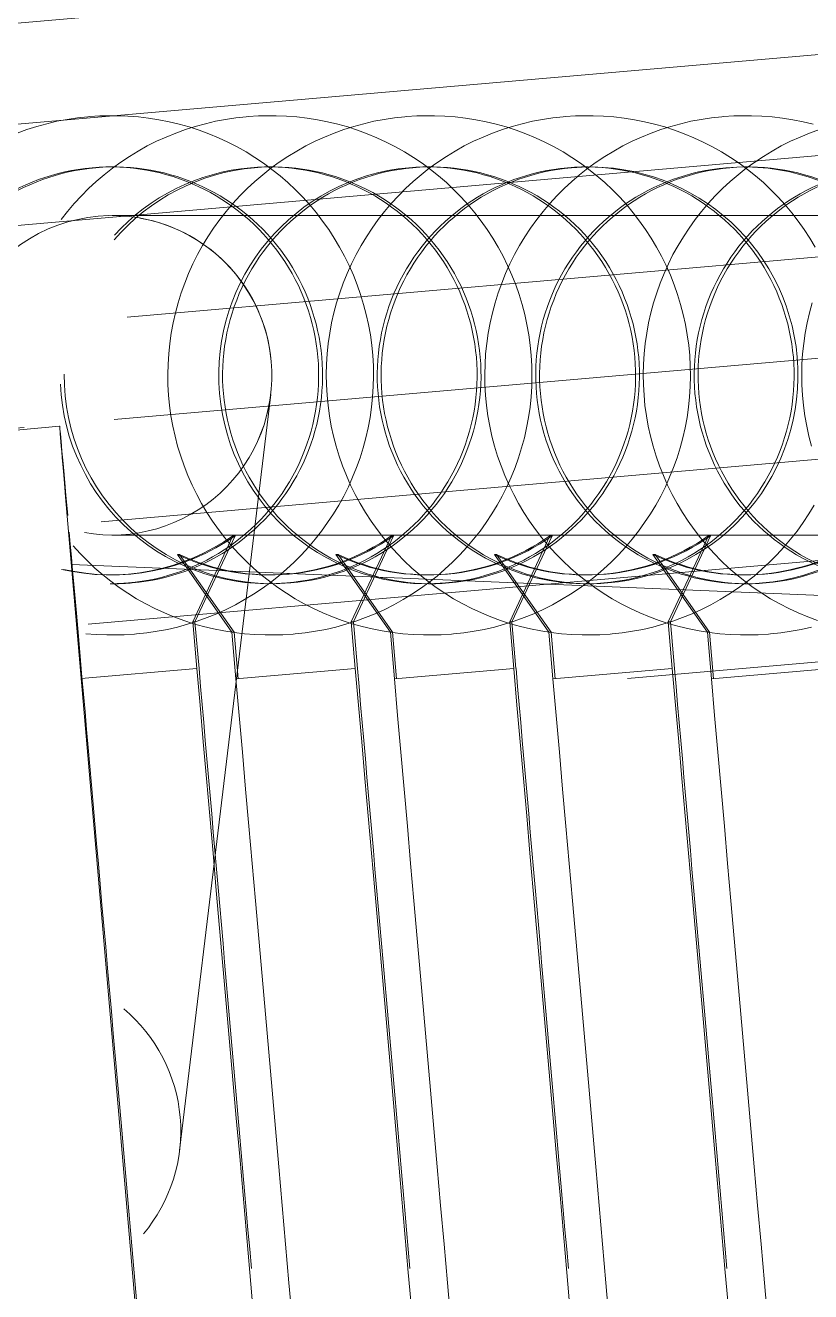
# Model space of a CAD drawing. Header units: millimetres. Extents: x 4237772 to 4686020, y -673 to 29459.
# Drawn here: x 4322885.25 to 4322904.92, y 16902.16 to 16933.87 of the extents above; entities that cross this region are included whole.
import ezdxf

# ---------------------------------------------------------------- set-up
doc = ezdxf.new("R2010")
doc.units = ezdxf.units.MM
doc.layers.add('A-ROOF-PATT', color=132, linetype='Continuous', lineweight=5)
doc.layers.add('Q-SPCQ', color=91, linetype='Continuous', lineweight=5)

# ---------------------------------------------------------------- blocks, each defined once
blk = doc.blocks.new('Static Line_Sayfa_Metal Deck_Pan Mount - Up to 15 _ pitch - Max 2 Users-1865617-SECTION - GRIDS C4-C5')
at = {"layer": 'Q-SPCQ'}
blk.add_line((4322961.644, 16917.241), (4322886.407, 16920.371), dxfattribs=at)
blk = doc.blocks.new('Static Line_Sayfa_Metal Deck_Pan Mount - Up to 15 _ pitch - Max 2 Users-1847625-SECTION - GRIDS C4-C5')
at = {"layer": 'Q-SPCQ'}
for p, q in [((4322887.47, 16931.605), (4322887.382, 16931.605)), ((4322891.438, 16931.605), (4322891.35, 16931.605)), ((4322895.407, 16931.605), (4322895.319, 16931.605)), ((4322899.375, 16931.605), (4322899.287, 16931.605)), ((4322903.344, 16931.605), (4322903.256, 16931.605)), ((4322939.016, 16929.105), (4322887.425, 16929.105)), ((4322889.116, 16905.698), (4322891.397, 16924.626)), ((4322886.112, 16923.828), (4322881.131, 16923.393)), ((4322886.261, 16922.064), (4322890.233, 16875.906)), ((4322887.425, 16921.105), (4322939.016, 16921.105)), ((4322889.444, 16918.932), (4322890.448, 16921.085)), ((4322890.504, 16921.085), (4322889.5, 16918.932)), ((4322890.504, 16921.085), (4322890.448, 16921.085)), ((4322893.413, 16918.932), (4322894.417, 16921.085)), ((4322894.472, 16921.085), (4322893.468, 16918.932)), ((4322894.472, 16921.085), (4322894.417, 16921.085)), ((4322897.381, 16918.932), (4322898.385, 16921.085)), ((4322898.441, 16921.085), (4322897.436, 16918.932)), ((4322898.441, 16921.085), (4322898.385, 16921.085)), ((4322901.349, 16918.932), (4322902.354, 16921.085)), ((4322902.409, 16921.085), (4322901.405, 16918.932)), ((4322902.409, 16921.085), (4322902.354, 16921.085)), ((4322889.061, 16920.617), (4322890.424, 16918.67)), ((4322889.116, 16920.617), (4322889.061, 16920.617)), ((4322890.479, 16918.67), (4322889.116, 16920.617)), ((4322893.029, 16920.617), (4322894.392, 16918.67)), ((4322893.085, 16920.617), (4322893.029, 16920.617)), ((4322894.448, 16918.67), (4322893.085, 16920.617)), ((4322896.998, 16920.617), (4322898.361, 16918.67)), ((4322897.053, 16920.617), (4322896.998, 16920.617)), ((4322898.416, 16918.67), (4322897.053, 16920.617)), ((4322900.966, 16920.617), (4322902.329, 16918.67)), ((4322901.021, 16920.617), (4322900.966, 16920.617)), ((4322902.385, 16918.67), (4322901.021, 16920.617)), ((4322889.546, 16917.764), (4322889.444, 16918.932)), ((4322889.5, 16918.932), (4322889.444, 16918.932)), ((4322889.5, 16918.932), (4322889.602, 16917.764)), ((4322893.515, 16917.764), (4322893.413, 16918.932)), ((4322893.468, 16918.932), (4322893.413, 16918.932)), ((4322893.468, 16918.932), (4322893.57, 16917.764)), ((4322897.483, 16917.764), (4322897.381, 16918.932)), ((4322897.436, 16918.932), (4322897.381, 16918.932)), ((4322897.436, 16918.932), (4322897.538, 16917.764)), ((4322901.451, 16917.764), (4322901.349, 16918.932)), ((4322901.405, 16918.932), (4322901.349, 16918.932)), ((4322901.405, 16918.932), (4322901.507, 16917.764)), ((4322887.382, 16918.605), (4322887.47, 16918.605)), ((4322890.424, 16918.67), (4322890.526, 16917.503)), ((4322890.479, 16918.67), (4322890.424, 16918.67)), ((4322890.582, 16917.503), (4322890.479, 16918.67)), ((4322891.35, 16918.605), (4322891.438, 16918.605)), ((4322894.392, 16918.67), (4322894.494, 16917.503)), ((4322894.448, 16918.67), (4322894.392, 16918.67)), ((4322894.55, 16917.503), (4322894.448, 16918.67)), ((4322895.319, 16918.605), (4322895.407, 16918.605)), ((4322898.361, 16918.67), (4322898.463, 16917.503)), ((4322898.416, 16918.67), (4322898.361, 16918.67)), ((4322898.518, 16917.503), (4322898.416, 16918.67)), ((4322899.287, 16918.605), (4322899.375, 16918.605)), ((4322902.329, 16918.67), (4322902.431, 16917.503)), ((4322902.385, 16918.67), (4322902.329, 16918.67)), ((4322902.487, 16917.503), (4322902.385, 16918.67)), ((4322903.256, 16918.605), (4322903.344, 16918.605)), ((4322886.653, 16917.511), (4322889.546, 16917.764)), ((4322890.526, 16917.503), (4322893.515, 16917.764)), ((4322894.494, 16917.503), (4322897.483, 16917.764)), ((4322898.463, 16917.503), (4322901.451, 16917.764)), ((4322902.431, 16917.503), (4322905.42, 16917.764)), ((4322892.051, 16856.087), (4322887.649, 16906.395))]:
    blk.add_line(p, q, dxfattribs=at)
at = {"layer": 'Q-SPCQ', "flags": 128}
for points in [[(4322886.816, 16931.58), (4322886.557, 16931.552), (4322886.3, 16931.514), (4322886.045, 16931.466), (4322885.791, 16931.407), (4322885.54, 16931.338), (4322885.293, 16931.26), (4322885.048, 16931.171)], [(4322890.784, 16931.58), (4322890.525, 16931.552), (4322890.268, 16931.514), (4322890.013, 16931.466), (4322889.76, 16931.407), (4322889.509, 16931.338), (4322889.261, 16931.26), (4322889.017, 16931.171), (4322888.776, 16931.073), (4322888.539, 16930.965), (4322888.307, 16930.848), (4322888.08, 16930.722), (4322887.858, 16930.587), (4322887.641, 16930.443), (4322887.431, 16930.29), (4322887.227, 16930.129), (4322887.029, 16929.96), (4322886.838, 16929.784), (4322886.655, 16929.599), (4322886.479, 16929.408), (4322886.311, 16929.21), (4322886.151, 16929.005)], [(4322887.382, 16931.605), (4322887.122, 16931.6), (4322886.863, 16931.584), (4322886.816, 16931.58)], [(4322888.036, 16918.63), (4322888.295, 16918.657), (4322888.552, 16918.696), (4322888.808, 16918.744), (4322889.061, 16918.803), (4322889.312, 16918.871), (4322889.559, 16918.95), (4322889.804, 16919.038), (4322890.045, 16919.136), (4322890.281, 16919.244), (4322890.513, 16919.361), (4322890.741, 16919.488), (4322890.963, 16919.623), (4322891.179, 16919.767), (4322891.39, 16919.92), (4322891.594, 16920.08), (4322891.791, 16920.249), (4322891.982, 16920.426), (4322892.166, 16920.61), (4322892.342, 16920.802), (4322892.51, 16921), (4322892.67, 16921.205), (4322892.822, 16921.416), (4322892.965, 16921.633), (4322893.099, 16921.855), (4322893.225, 16922.083), (4322893.341, 16922.315), (4322893.448, 16922.552), (4322893.545, 16922.794), (4322893.633, 16923.038), (4322893.71, 16923.286), (4322893.778, 16923.537), (4322893.836, 16923.791), (4322893.883, 16924.047), (4322893.92, 16924.304), (4322893.947, 16924.563), (4322893.964, 16924.822), (4322893.97, 16925.082), (4322893.966, 16925.342), (4322893.951, 16925.601), (4322893.926, 16925.86), (4322893.891, 16926.118), (4322893.845, 16926.374), (4322893.789, 16926.628), (4322893.723, 16926.879), (4322893.647, 16927.128), (4322893.561, 16927.373), (4322893.466, 16927.615), (4322893.361, 16927.853), (4322893.246, 16928.086), (4322893.122, 16928.315), (4322892.989, 16928.538), (4322892.848, 16928.756), (4322892.697, 16928.968), (4322892.539, 16929.174), (4322892.372, 16929.374), (4322892.197, 16929.566), (4322892.015, 16929.752), (4322891.826, 16929.93), (4322891.629, 16930.1), (4322891.426, 16930.262), (4322891.217, 16930.416), (4322891.001, 16930.562), (4322890.78, 16930.699), (4322890.554, 16930.827), (4322890.323, 16930.945), (4322890.087, 16931.055), (4322889.847, 16931.155), (4322889.603, 16931.245), (4322889.356, 16931.325), (4322889.105, 16931.396), (4322888.852, 16931.456), (4322888.597, 16931.506), (4322888.34, 16931.546), (4322888.082, 16931.576), (4322887.823, 16931.595), (4322887.563, 16931.604), (4322887.47, 16931.605)], [(4322894.752, 16931.58), (4322894.494, 16931.552), (4322894.237, 16931.514), (4322893.981, 16931.466), (4322893.728, 16931.407), (4322893.477, 16931.338), (4322893.229, 16931.26), (4322892.985, 16931.171), (4322892.744, 16931.073), (4322892.508, 16930.965), (4322892.276, 16930.848), (4322892.048, 16930.722), (4322891.826, 16930.587), (4322891.61, 16930.443), (4322891.399, 16930.29), (4322891.195, 16930.129), (4322890.997, 16929.96), (4322890.807, 16929.784), (4322890.623, 16929.599), (4322890.447, 16929.408), (4322890.279, 16929.21), (4322890.119, 16929.005), (4322889.967, 16928.794), (4322889.824, 16928.577), (4322889.689, 16928.354), (4322889.564, 16928.127), (4322889.448, 16927.894), (4322889.341, 16927.657), (4322889.244, 16927.416), (4322889.156, 16927.171), (4322889.078, 16926.923), (4322889.011, 16926.672), (4322888.953, 16926.419), (4322888.906, 16926.163), (4322888.868, 16925.906), (4322888.842, 16925.647), (4322888.825, 16925.388), (4322888.819, 16925.128), (4322888.823, 16924.868), (4322888.838, 16924.608), (4322888.863, 16924.349), (4322888.898, 16924.092), (4322888.944, 16923.836), (4322889, 16923.582), (4322889.066, 16923.331), (4322889.142, 16923.082), (4322889.228, 16922.837), (4322889.323, 16922.595), (4322889.428, 16922.357), (4322889.543, 16922.124), (4322889.667, 16921.895), (4322889.8, 16921.672), (4322889.941, 16921.454), (4322890.092, 16921.241), (4322890.25, 16921.036), (4322890.417, 16920.836), (4322890.592, 16920.644), (4322890.774, 16920.458), (4322890.963, 16920.28), (4322891.16, 16920.11), (4322891.363, 16919.947), (4322891.572, 16919.793), (4322891.788, 16919.648), (4322892.009, 16919.511), (4322892.235, 16919.383), (4322892.466, 16919.264), (4322892.702, 16919.155), (4322892.942, 16919.055), (4322893.186, 16918.965), (4322893.433, 16918.884), (4322893.684, 16918.814), (4322893.936, 16918.754), (4322894.191, 16918.703), (4322894.448, 16918.663), (4322894.707, 16918.634), (4322894.966, 16918.614), (4322895.226, 16918.606), (4322895.319, 16918.605)], [(4322891.35, 16931.605), (4322891.091, 16931.6), (4322890.831, 16931.584), (4322890.784, 16931.58)], [(4322892.005, 16918.63), (4322892.263, 16918.657), (4322892.521, 16918.696), (4322892.776, 16918.744), (4322893.029, 16918.803), (4322893.28, 16918.871), (4322893.528, 16918.95), (4322893.772, 16919.038), (4322894.013, 16919.136), (4322894.25, 16919.244), (4322894.482, 16919.361), (4322894.709, 16919.488), (4322894.931, 16919.623), (4322895.147, 16919.767), (4322895.358, 16919.92), (4322895.562, 16920.08), (4322895.76, 16920.249), (4322895.95, 16920.426), (4322896.134, 16920.61), (4322896.31, 16920.802), (4322896.478, 16921), (4322896.638, 16921.205), (4322896.79, 16921.416), (4322896.933, 16921.633), (4322897.068, 16921.855), (4322897.193, 16922.083), (4322897.309, 16922.315), (4322897.416, 16922.552), (4322897.514, 16922.794), (4322897.601, 16923.038), (4322897.679, 16923.286), (4322897.747, 16923.537), (4322897.804, 16923.791), (4322897.852, 16924.047), (4322897.889, 16924.304), (4322897.916, 16924.563), (4322897.932, 16924.822), (4322897.938, 16925.082), (4322897.934, 16925.342), (4322897.919, 16925.601), (4322897.894, 16925.86), (4322897.859, 16926.118), (4322897.813, 16926.374), (4322897.757, 16926.628), (4322897.692, 16926.879), (4322897.616, 16927.128), (4322897.53, 16927.373), (4322897.434, 16927.615), (4322897.329, 16927.853), (4322897.214, 16928.086), (4322897.091, 16928.315), (4322896.958, 16928.538), (4322896.816, 16928.756), (4322896.666, 16928.968), (4322896.507, 16929.174), (4322896.34, 16929.374), (4322896.166, 16929.566), (4322895.983, 16929.752), (4322895.794, 16929.93), (4322895.598, 16930.1), (4322895.394, 16930.262), (4322895.185, 16930.416), (4322894.97, 16930.562), (4322894.749, 16930.699), (4322894.522, 16930.827), (4322894.291, 16930.945), (4322894.055, 16931.055), (4322893.815, 16931.155), (4322893.571, 16931.245), (4322893.324, 16931.325), (4322893.074, 16931.396), (4322892.821, 16931.456), (4322892.566, 16931.506), (4322892.309, 16931.546), (4322892.051, 16931.576), (4322891.791, 16931.595), (4322891.531, 16931.604), (4322891.438, 16931.605)], [(4322898.721, 16931.58), (4322898.462, 16931.552), (4322898.205, 16931.514), (4322897.95, 16931.466), (4322897.696, 16931.407), (4322897.446, 16931.338), (4322897.198, 16931.26), (4322896.953, 16931.171), (4322896.713, 16931.073), (4322896.476, 16930.965), (4322896.244, 16930.848), (4322896.017, 16930.722), (4322895.795, 16930.587), (4322895.578, 16930.443), (4322895.368, 16930.29), (4322895.163, 16930.129), (4322894.966, 16929.96), (4322894.775, 16929.784), (4322894.592, 16929.599), (4322894.416, 16929.408), (4322894.248, 16929.21), (4322894.087, 16929.005), (4322893.936, 16928.794), (4322893.792, 16928.577), (4322893.658, 16928.354), (4322893.532, 16928.127), (4322893.416, 16927.894), (4322893.309, 16927.657), (4322893.212, 16927.416), (4322893.124, 16927.171), (4322893.047, 16926.923), (4322892.979, 16926.672), (4322892.921, 16926.419), (4322892.874, 16926.163), (4322892.837, 16925.906), (4322892.81, 16925.647), (4322892.793, 16925.388), (4322892.787, 16925.128), (4322892.792, 16924.868), (4322892.806, 16924.608), (4322892.831, 16924.349), (4322892.867, 16924.092), (4322892.912, 16923.836), (4322892.968, 16923.582), (4322893.034, 16923.331), (4322893.11, 16923.082), (4322893.196, 16922.837), (4322893.291, 16922.595), (4322893.397, 16922.357), (4322893.511, 16922.124), (4322893.635, 16921.895), (4322893.768, 16921.672), (4322893.91, 16921.454), (4322894.06, 16921.241), (4322894.219, 16921.036), (4322894.385, 16920.836), (4322894.56, 16920.644), (4322894.742, 16920.458), (4322894.932, 16920.28), (4322895.128, 16920.11), (4322895.331, 16919.947), (4322895.541, 16919.793), (4322895.756, 16919.648), (4322895.977, 16919.511), (4322896.203, 16919.383), (4322896.435, 16919.264), (4322896.671, 16919.155), (4322896.911, 16919.055), (4322897.154, 16918.965), (4322897.402, 16918.884), (4322897.652, 16918.814), (4322897.905, 16918.754), (4322898.16, 16918.703), (4322898.417, 16918.663), (4322898.675, 16918.634), (4322898.934, 16918.614), (4322899.194, 16918.606), (4322899.287, 16918.605)], [(4322895.319, 16931.605), (4322895.059, 16931.6), (4322894.799, 16931.584), (4322894.752, 16931.58)], [(4322895.973, 16918.63), (4322896.232, 16918.657), (4322896.489, 16918.696), (4322896.744, 16918.744), (4322896.998, 16918.803), (4322897.248, 16918.871), (4322897.496, 16918.95), (4322897.741, 16919.038), (4322897.981, 16919.136), (4322898.218, 16919.244), (4322898.45, 16919.361), (4322898.677, 16919.488), (4322898.899, 16919.623), (4322899.116, 16919.767), (4322899.326, 16919.92), (4322899.531, 16920.08), (4322899.728, 16920.249), (4322899.919, 16920.426), (4322900.102, 16920.61), (4322900.278, 16920.802), (4322900.447, 16921), (4322900.607, 16921.205), (4322900.758, 16921.416), (4322900.902, 16921.633), (4322901.036, 16921.855), (4322901.162, 16922.083), (4322901.278, 16922.315), (4322901.385, 16922.552), (4322901.482, 16922.794), (4322901.57, 16923.038), (4322901.647, 16923.286), (4322901.715, 16923.537), (4322901.773, 16923.791), (4322901.82, 16924.047), (4322901.857, 16924.304), (4322901.884, 16924.563), (4322901.901, 16924.822), (4322901.907, 16925.082), (4322901.902, 16925.342), (4322901.888, 16925.601), (4322901.863, 16925.86), (4322901.827, 16926.118), (4322901.782, 16926.374), (4322901.726, 16926.628), (4322901.66, 16926.879), (4322901.584, 16927.128), (4322901.498, 16927.373), (4322901.403, 16927.615), (4322901.297, 16927.853), (4322901.183, 16928.086), (4322901.059, 16928.315), (4322900.926, 16928.538), (4322900.784, 16928.756), (4322900.634, 16928.968), (4322900.475, 16929.174), (4322900.309, 16929.374), (4322900.134, 16929.566), (4322899.952, 16929.752), (4322899.762, 16929.93), (4322899.566, 16930.1), (4322899.363, 16930.262), (4322899.153, 16930.416), (4322898.938, 16930.562), (4322898.717, 16930.699), (4322898.491, 16930.827), (4322898.259, 16930.945), (4322898.023, 16931.055), (4322897.783, 16931.155), (4322897.54, 16931.245), (4322897.292, 16931.325), (4322897.042, 16931.396), (4322896.789, 16931.456), (4322896.534, 16931.506), (4322896.277, 16931.546), (4322896.019, 16931.576), (4322895.76, 16931.595), (4322895.5, 16931.604), (4322895.407, 16931.605)], [(4322902.689, 16931.58), (4322902.431, 16931.552), (4322902.173, 16931.514), (4322901.918, 16931.466), (4322901.665, 16931.407), (4322901.414, 16931.338), (4322901.166, 16931.26), (4322900.922, 16931.171), (4322900.681, 16931.073), (4322900.444, 16930.965), (4322900.212, 16930.848), (4322899.985, 16930.722), (4322899.763, 16930.587), (4322899.547, 16930.443), (4322899.336, 16930.29), (4322899.132, 16930.129), (4322898.934, 16929.96), (4322898.744, 16929.784), (4322898.56, 16929.599), (4322898.384, 16929.408), (4322898.216, 16929.21), (4322898.056, 16929.005), (4322897.904, 16928.794), (4322897.761, 16928.577), (4322897.626, 16928.354), (4322897.501, 16928.127), (4322897.385, 16927.894), (4322897.278, 16927.657), (4322897.18, 16927.416), (4322897.093, 16927.171), (4322897.015, 16926.923), (4322896.947, 16926.672), (4322896.89, 16926.419), (4322896.842, 16926.163), (4322896.805, 16925.906), (4322896.778, 16925.647), (4322896.762, 16925.388), (4322896.756, 16925.128), (4322896.76, 16924.868), (4322896.775, 16924.608), (4322896.8, 16924.349), (4322896.835, 16924.092), (4322896.881, 16923.836), (4322896.937, 16923.582), (4322897.002, 16923.331), (4322897.078, 16923.082), (4322897.164, 16922.837), (4322897.26, 16922.595), (4322897.365, 16922.357), (4322897.48, 16922.124), (4322897.603, 16921.895), (4322897.736, 16921.672), (4322897.878, 16921.454), (4322898.028, 16921.241), (4322898.187, 16921.036), (4322898.354, 16920.836), (4322898.528, 16920.644), (4322898.711, 16920.458), (4322898.9, 16920.28), (4322899.097, 16920.11), (4322899.3, 16919.947), (4322899.509, 16919.793), (4322899.724, 16919.648), (4322899.945, 16919.511), (4322900.172, 16919.383), (4322900.403, 16919.264), (4322900.639, 16919.155), (4322900.879, 16919.055), (4322901.123, 16918.965), (4322901.37, 16918.884), (4322901.62, 16918.814), (4322901.873, 16918.754), (4322902.128, 16918.703), (4322902.385, 16918.663), (4322902.643, 16918.634), (4322902.903, 16918.614), (4322903.163, 16918.606), (4322903.256, 16918.605)], [(4322899.287, 16931.605), (4322899.027, 16931.6), (4322898.768, 16931.584), (4322898.721, 16931.58)], [(4322899.942, 16918.63), (4322900.2, 16918.657), (4322900.457, 16918.696), (4322900.713, 16918.744), (4322900.966, 16918.803), (4322901.217, 16918.871), (4322901.465, 16918.95), (4322901.709, 16919.038), (4322901.95, 16919.136), (4322902.186, 16919.244), (4322902.419, 16919.361), (4322902.646, 16919.488), (4322902.868, 16919.623), (4322903.084, 16919.767), (4322903.295, 16919.92), (4322903.499, 16920.08), (4322903.697, 16920.249), (4322903.887, 16920.426), (4322904.071, 16920.61), (4322904.247, 16920.802), (4322904.415, 16921), (4322904.575, 16921.205), (4322904.727, 16921.416), (4322904.87, 16921.633), (4322905.005, 16921.855)], [(4322905.027, 16928.315), (4322904.894, 16928.538), (4322904.753, 16928.756), (4322904.602, 16928.968), (4322904.444, 16929.174), (4322904.277, 16929.374), (4322904.102, 16929.566), (4322903.92, 16929.752), (4322903.731, 16929.93), (4322903.534, 16930.1), (4322903.331, 16930.262), (4322903.122, 16930.416), (4322902.906, 16930.562), (4322902.685, 16930.699), (4322902.459, 16930.827), (4322902.228, 16930.945), (4322901.992, 16931.055), (4322901.752, 16931.155), (4322901.508, 16931.245), (4322901.261, 16931.325), (4322901.01, 16931.396), (4322900.758, 16931.456), (4322900.503, 16931.506), (4322900.246, 16931.546), (4322899.987, 16931.576), (4322899.728, 16931.595), (4322899.468, 16931.604), (4322899.375, 16931.605)], [(4322905.135, 16931.26), (4322904.89, 16931.171), (4322904.649, 16931.073), (4322904.413, 16930.965), (4322904.181, 16930.848), (4322903.953, 16930.722), (4322903.731, 16930.587), (4322903.515, 16930.443), (4322903.304, 16930.29), (4322903.1, 16930.129), (4322902.903, 16929.96), (4322902.712, 16929.784), (4322902.528, 16929.599), (4322902.352, 16929.408), (4322902.184, 16929.21), (4322902.024, 16929.005), (4322901.872, 16928.794), (4322901.729, 16928.577), (4322901.595, 16928.354), (4322901.469, 16928.127), (4322901.353, 16927.894), (4322901.246, 16927.657), (4322901.149, 16927.416), (4322901.061, 16927.171), (4322900.984, 16926.923), (4322900.916, 16926.672), (4322900.858, 16926.419), (4322900.811, 16926.163), (4322900.774, 16925.906), (4322900.747, 16925.647), (4322900.73, 16925.388), (4322900.724, 16925.128), (4322900.728, 16924.868), (4322900.743, 16924.608), (4322900.768, 16924.349), (4322900.803, 16924.092), (4322900.849, 16923.836), (4322900.905, 16923.582), (4322900.971, 16923.331), (4322901.047, 16923.082), (4322901.133, 16922.837), (4322901.228, 16922.595), (4322901.333, 16922.357), (4322901.448, 16922.124), (4322901.572, 16921.895), (4322901.705, 16921.672), (4322901.846, 16921.454), (4322901.997, 16921.241), (4322902.155, 16921.036), (4322902.322, 16920.836), (4322902.497, 16920.644), (4322902.679, 16920.458), (4322902.868, 16920.28), (4322903.065, 16920.11), (4322903.268, 16919.947), (4322903.477, 16919.793), (4322903.693, 16919.648), (4322903.914, 16919.511), (4322904.14, 16919.383), (4322904.371, 16919.264), (4322904.607, 16919.155), (4322904.847, 16919.055), (4322905.091, 16918.965)], [(4322903.256, 16931.605), (4322902.996, 16931.6), (4322902.736, 16931.584), (4322902.689, 16931.58)], [(4322903.91, 16918.63), (4322904.169, 16918.657), (4322904.426, 16918.696), (4322904.681, 16918.744), (4322904.934, 16918.803)], [(4322904.979, 16931.396), (4322904.726, 16931.456), (4322904.471, 16931.506), (4322904.214, 16931.546), (4322903.956, 16931.576), (4322903.696, 16931.595), (4322903.437, 16931.604), (4322903.344, 16931.605)], [(4322904.952, 16926.923), (4322904.884, 16926.672), (4322904.827, 16926.419), (4322904.779, 16926.163), (4322904.742, 16925.906), (4322904.715, 16925.647), (4322904.699, 16925.388), (4322904.692, 16925.128), (4322904.697, 16924.868), (4322904.711, 16924.608), (4322904.736, 16924.349), (4322904.772, 16924.092), (4322904.817, 16923.836), (4322904.873, 16923.582), (4322904.939, 16923.331)], [(4322886.449, 16920.836), (4322886.623, 16920.644), (4322886.805, 16920.458), (4322886.995, 16920.28), (4322887.191, 16920.11), (4322887.394, 16919.947), (4322887.604, 16919.793), (4322887.819, 16919.648), (4322888.04, 16919.511), (4322888.267, 16919.383), (4322888.498, 16919.264), (4322888.734, 16919.155), (4322888.974, 16919.055), (4322889.218, 16918.965), (4322889.465, 16918.884), (4322889.715, 16918.814), (4322889.968, 16918.754), (4322890.223, 16918.703), (4322890.48, 16918.663), (4322890.738, 16918.634), (4322890.998, 16918.614), (4322891.257, 16918.606), (4322891.35, 16918.605)], [(4322886.77, 16918.634), (4322887.029, 16918.614), (4322887.289, 16918.606), (4322887.382, 16918.605)], [(4322887.47, 16918.605), (4322887.73, 16918.61), (4322887.989, 16918.626), (4322888.036, 16918.63)], [(4322891.438, 16918.605), (4322891.698, 16918.61), (4322891.958, 16918.626), (4322892.005, 16918.63)], [(4322895.407, 16918.605), (4322895.667, 16918.61), (4322895.926, 16918.626), (4322895.973, 16918.63)], [(4322899.375, 16918.605), (4322899.635, 16918.61), (4322899.895, 16918.626), (4322899.942, 16918.63)], [(4322903.344, 16918.605), (4322903.603, 16918.61), (4322903.863, 16918.626), (4322903.91, 16918.63)]]:
    blk.add_lwpolyline(points, dxfattribs=at)
at = {"layer": 'Q-SPCQ'}
for centre, major_axis, ratio, start_param, end_param in [((4322887.378, 16925.105), (0, 5.219), 1, 3.228859, 6.370452), ((4322887.475, 16925.105), (0, 5.219), 1, 3.228859, 6.370452), ((4322891.346, 16925.105), (0, 5.219), 1, 3.228859, 6.370452), ((4322891.443, 16925.105), (0, 5.219), 1, 3.228859, 6.370452), ((4322895.314, 16925.105), (0, 5.219), 1, 3.228859, 6.370452), ((4322895.411, 16925.105), (0, 5.219), 1, 3.228859, 6.370452), ((4322899.283, 16925.105), (0, 5.219), 1, 3.228859, 6.370452), ((4322899.38, 16925.105), (0.001, 5.219), 1, 3.229105, 6.370697), ((4322903.251, 16925.105), (0.001, 5.219), 1, 3.229136, 6.370728), ((4322903.348, 16925.105), (0, 5.219), 1, 3.228859, 6.370452), ((4322887.378, 16925.105), (0, 5.219), 1, 0.087266, 2.181662), ((4322887.475, 16925.105), (0, 5.219), 1, 0.087266, 2.181662), ((4322891.443, 16925.105), (0.001, 5.219), 1, 0.08751, 0.864195), ((4322891.346, 16925.105), (0, 5.219), 1, 0.087266, 0.83346), ((4322895.314, 16925.105), (0.001, 5.219), 1, 0.087542, 3.229134), ((4322895.411, 16925.105), (0, 5.219), 1, 0.087266, 3.228859), ((4322899.283, 16925.105), (0, 5.219), 1, 0.087266, 3.228859), ((4322899.38, 16925.105), (0, 5.219), 1, 0.087266, 3.228859), ((4322903.251, 16925.105), (0, 5.219), 1, 0.087266, 3.228859), ((4322903.348, 16925.105), (0, 5.219), 1, 0.087266, 3.228859), ((4322907.219, 16925.105), (0.001, 5.219), 1, 0.087543, 3.229136), ((4322907.316, 16925.105), (0, 5.219), 1, 0.087266, 3.228859), ((4322887.425, 16925.105), (0, 4), 1, 4.799655, 7.941248), ((4322887.426, 16925.105), (0, 4), 1, 4.799655, 6.108652), ((4322887.425, 16925.105), (0, 4), 1, 2.96706, 4.799655), ((4322887.426, 16925.105), (0, 4), 1, 2.96706, 4.799655), ((4322891.443, 16925.105), (-0.001, 5.219), 1, 1.564622, 3.228693), ((4322891.346, 16925.105), (0, 5.219), 1, 1.613293, 3.228859), ((4322887.637, 16906.395), (-1.525, 17.433), 0.00069, 5.771787, 6.736911), ((4322887.369, 16925.441), (0, 5.334), 1, 2.911959, 3.757026), ((4322887.424, 16925.441), (0, 5.334), 1, 2.911959, 3.757026), ((4322887.637, 16906.395), (-1.525, 17.433), 0.00069, 4.712329, 5.72462), ((4322891.337, 16925.441), (0, 5.334), 1, 2.700692, 3.757026), ((4322891.393, 16925.441), (0, 5.334), 1, 2.700692, 3.757026), ((4322895.306, 16925.441), (0, 5.334), 1, 2.700692, 3.757026), ((4322895.361, 16925.441), (0, 5.334), 1, 2.700692, 3.757026), ((4322899.274, 16925.441), (0, 5.334), 1, 2.700692, 3.757026), ((4322899.33, 16925.441), (0, 5.334), 1, 2.700692, 3.757026), ((4322903.242, 16925.441), (0, 5.334), 1, 2.700692, 3.757026), ((4322903.298, 16925.441), (0, 5.334), 1, 2.700692, 3.757026), ((4322887.378, 16925.105), (0, 5.219), 1, 3.141593, 3.228859), ((4322887.475, 16925.105), (0, 5.219), 1, 3.141601, 3.228868), ((4322892.205, 16886.882), (-6.101, 69.734), 0.00069, 4.253546, 5.171111), ((4322892.347, 16886.882), (-6.101, 69.734), 0.00069, 1.111953, 1.341345), ((4322896.173, 16886.882), (-6.101, 69.734), 0.00069, 4.253546, 5.171111), ((4322896.315, 16886.882), (-6.101, 69.734), 0.00069, 1.111953, 1.341345), ((4322900.141, 16886.882), (-6.101, 69.734), 0.00069, 4.253546, 5.171111), ((4322900.284, 16886.882), (-6.101, 69.734), 0.00069, 1.111953, 1.341345), ((4322904.11, 16886.882), (-6.101, 69.734), 0.00069, 4.253546, 5.171111), ((4322904.252, 16886.882), (-6.101, 69.734), 0.00069, 1.111953, 1.341345), ((4322893.184, 16886.621), (-6.101, 69.734), 0.00069, 4.253546, 5.171111), ((4322897.153, 16886.621), (-6.101, 69.734), 0.00069, 4.253546, 5.171111), ((4322901.121, 16886.621), (-6.101, 69.734), 0.00069, 4.253546, 5.171111), ((4322905.09, 16886.621), (-6.101, 69.734), 0.00069, 4.253546, 5.171111), ((4322885.145, 16906.177), (0, 4), 1, 4.799655, 5.585054), ((4322885.145, 16906.177), (0, 4), 1, 4.014257, 4.799655)]:
    blk.add_ellipse(centre, major_axis=major_axis, ratio=ratio, start_param=start_param, end_param=end_param, dxfattribs=at)

msp = doc.modelspace()

# ---------------------------------------------------------------- hatches: boundary and pattern name
at = {"layer": 'A-ROOF-PATT'}
h = msp.add_hatch(dxfattribs=at)
h.set_pattern_fill('FP_8', color=256, style=0, pattern_type=2)
h.set_pattern_definition([(4.981, (-228585.203, -385739.019), (0.0097379167, 2.5354203988), [])])
h.paths.add_polyline_path([(4321452.809, 16841.744), (4321651.289, 16859.174), (4321640.651, 16856.973), (4321665.868, 16858.427), (4321670.283, 16818.171), (4321455.569, 16800.74), (4321453.057, 16840.121)])
h.paths.add_polyline_path([(4312697.846, 15911.582), (4322758.776, 16788.502), (4322755.13, 16834.64), (4322837.858, 16843.424), (4322839.188, 16848.459), (4322842.007, 16850.484), (4322841.545, 16855.76), (4322852.512, 16857.508), (4322851.555, 16859.813), (4322847.552, 16860.069), (4322844.968, 16863.65), (4322850.53, 16866.872), (4322853.176, 16867.524), (4322853.619, 16868.57), (4322861.194, 16870.971), (4322870.799, 16866.472), (4322872.828, 16866.872), (4322874.341, 16866.872), (4322876.796, 16866.872), (4322878.857, 16866.358), (4322880.764, 16866.872), (4322882.277, 16866.872), (4322884.733, 16866.872), (4322886.246, 16866.872), (4322888.701, 16866.872), (4322890.628, 16871.026), (4322889.265, 16875.821), (4322885.252, 16875.47), (4322881.28, 16921.628), (4322885.605, 16922.064), (4322884.361, 16927.676), (4322888.12, 16929.044), (4322886.653, 16917.511), (4322889.569, 16917.503), (4322890.865, 16917.532), (4322893.538, 16917.503), (4322894.833, 16917.532), (4322897.506, 16917.503), (4322898.801, 16917.532), (4322901.474, 16917.503), (4322902.77, 16917.532), (4322905.443, 16917.503), (4322906.738, 16917.532), (4322909.411, 16917.503), (4322910.707, 16917.532), (4322913.38, 16917.503), (4322914.675, 16917.532), (4322917.348, 16917.503), (4322918.643, 16917.532), (4322921.316, 16917.503), (4322922.612, 16917.532), (4322925.285, 16917.503), (4322926.58, 16917.532), (4322929.433, 16915.452), (4322930.548, 16917.532), (4322933.368, 16915.838), (4322934.517, 16917.532), (4322937.302, 16916.224), (4322938.485, 16917.532), (4322941.237, 16916.61), (4322942.454, 16910.388), (4322946.741, 16910.324), (4322951.486, 16875.91), (4322954.433, 16872.108), (4322954.492, 16869.95), (4322956.194, 16859.178), (4322970.503, 16858.965), (4322971.666, 16857.25), (4323010.161, 16858.966), (4323039.239, 16858.966), (4323058.167, 16818.219), (4323037.414, 16817.941), (4323010.161, 16817.752), (4323013.469, 16810.658), (4332377.319, 17627.85), (4330165.104, 17625.699), (4322373.478, 16936.146), (4322500.146, 16938.314), (4322504.493, 16938.639), (4322512.331, 16937.363), (4322517.158, 16933.841), (4322515.33, 16928.436), (4322509.478, 16921.523), (4322510.174, 16924.635), (4322512.359, 16923.991), (4322514.892, 16860.805), (4322507.929, 16860.805), (4322501.737, 16925.689), (4322495.868, 16928.179), (4322283.257, 16928.162), (4322056.012, 16908.051), (4322057.413, 16863.05), (4322057.618, 16860.797), (4322050.655, 16860.797), (4322046.878, 16907.242), (4321602.569, 16867.921), (4321603.148, 16863.042), (4321600.139, 16863.042), (4321600.344, 16860.788), (4321593.381, 16860.788), (4321592.368, 16867.019), (4321221.627, 16834.208), (4321229.071, 16818.184), (4321208.318, 16817.906), (4321177.858, 16817.905), (4321172.312, 16829.844), (4321062.009, 16817.903), (4321058.076, 16803.167), (4321052.757, 16802.889), (4321006.864, 16802.888), (4321010.23, 16815.5), (4310814.558, 15911.584), (4312682.865, 15911.582)])
h.paths.add_polyline_path([(4321912.843, 16800.748), (4321910.389, 16841.779), (4322123.142, 16858.436), (4322127.557, 16818.18), (4321924.659, 16801.786)])
h.paths.add_polyline_path([(4322370.117, 16800.757), (4322367.663, 16841.788), (4322580.416, 16858.444), (4322584.831, 16818.189), (4322381.933, 16801.795)])
h.paths.add_polyline_path([(4323009.352, 16810.3), (4323009.43, 16812.222), (4323009.184, 16812.222)])
h.paths.add_polyline_path([(4322918.623, 16852.592), (4322918.716, 16854.937), (4322918.569, 16853.21)])
h.paths.add_polyline_path([(4321547.081, 16855.412), (4321546.436, 16862.802), (4321567.192, 16863.102), (4321565.657, 16856.973), (4321547.597, 16855.449)])
h.paths.add_polyline_path([(4322004.355, 16855.421), (4322003.711, 16862.811), (4322024.466, 16863.11), (4322022.931, 16856.982), (4322004.871, 16855.458)])
h.paths.add_polyline_path([(4322461.629, 16855.429), (4322460.985, 16862.819), (4322481.74, 16863.119), (4322480.206, 16856.991), (4322462.145, 16855.467)])
h.paths.add_polyline_path([(4322857.199, 16857.13), (4322857.658, 16858.063), (4322857.166, 16857.508)])
h.paths.add_polyline_path([(4322872.923, 16857.464), (4322871.947, 16859.514), (4322872.919, 16857.508)])
h.paths.add_polyline_path([(4322906.712, 16857.643), (4322907.506, 16859.514), (4322906.697, 16857.808)])
h.paths.add_polyline_path([(4322910.68, 16857.643), (4322911.623, 16857.808), (4322910.666, 16857.808)])
h.paths.add_polyline_path([(4322970.593, 16882.538), (4322958.92, 16921.523), (4322958.302, 16928.696), (4322963.38, 16928.696), (4322975.555, 16882.974), (4322973.176, 16882.765)])
h.paths.add_polyline_path([(4322970.176, 16862.719), (4322961.861, 16862.719), (4322961.861, 16903.163), (4322970.593, 16882.538), (4322970.893, 16862.719), (4322970.459, 16862.719)])
h.paths.add_polyline_path([(4322005.47, 16866.142), (4322009.057, 16872.052), (4322012.547, 16874.574), (4322017.038, 16869.787), (4322021.756, 16869.378), (4322020.641, 16867.41), (4322006.474, 16866.218)])
h.paths.add_polyline_path([(4322462.744, 16866.151), (4322466.331, 16872.06), (4322469.821, 16874.583), (4322474.16, 16869.749), (4322479.03, 16869.387), (4322477.915, 16867.419), (4322463.748, 16866.227)])
h.paths.add_polyline_path([(4322939.38, 16921.121), (4322935.406, 16926.797), (4322938.682, 16929.091), (4322939.36, 16921.347)])
h.paths.add_polyline_path([(4322940.399, 16921.347), (4322940.73, 16927.787), (4322942.79, 16926.474), (4322940.481, 16921.523)])

# ---------------------------------------------------------------- block references
at = {"layer": 'Q-SPCQ'}
for name in ['Static Line_Sayfa_Metal Deck_Pan Mount - Up to 15 _ pitch - Max 2 Users-1865617-SECTION - GRIDS C4-C5', 'Static Line_Sayfa_Metal Deck_Pan Mount - Up to 15 _ pitch - Max 2 Users-1847625-SECTION - GRIDS C4-C5']:
    msp.add_blockref(name, (0, 0), dxfattribs=at)

doc.saveas('drawing.dxf')
